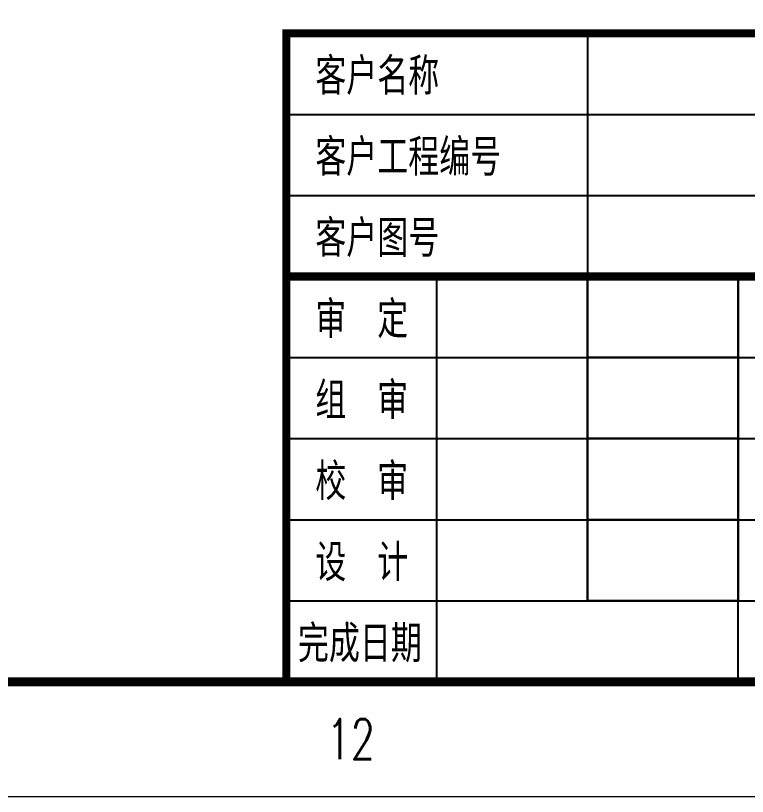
# Model space of a CAD drawing. Header units: millimetres. Extents: x 70541 to 102095, y 10027 to 51525.
# Drawn here: x 95613 to 97529, y 33693 to 35738 of the extents above; entities that cross this region are included whole.
import ezdxf

# ---------------------------------------------------------------- set-up
doc = ezdxf.new("R2010")
doc.units = ezdxf.units.MM
doc.header["$LTSCALE"] = 10
doc.layers.add('CIE-00', color=7, linetype='Continuous')
doc.layers.add('TK-ABCD-TTLB-E', color=3, linetype='Continuous')
doc.layers.add('ESign', color=7, linetype='Continuous', plot=False)
doc.styles.add('simhztxt', font='simplex.shx', dxfattribs={"width": 0.8, "bigfont": 'hztxt.shx'})
doc.styles.add('图框标题1', font='simfang.ttf', dxfattribs={"width": 0.7})

msp = doc.modelspace()

# ---------------------------------------------------------------- linework, layer by layer
at = {"layer": 'CIE-00', "color": 7}
for p, q in [((97110.9, 35691.7), (97110.9, 34205.2)), ((96322.1, 35479.3), (98476.1, 35479.3)), ((96322.1, 35267), (98476.1, 35267)), ((96322.1, 35054.6), (98476.1, 35054.6)), ((96716.5, 33992.8), (96716.5, 35054.6)), ((97505.3, 33992.8), (97505.3, 35054.6)), ((96322.1, 34842.3), (98476.1, 34842.3)), ((96322.1, 34629.9), (101782.8, 34629.9)), ((96322.1, 34417.5), (101782.8, 34417.5)), ((96322.1, 34205.2), (101782.8, 34205.2))]:
    msp.add_line(p, q, dxfattribs=at)
at = {"layer": 'CIE-00', "const_width": 21.2}
msp.add_lwpolyline([(101782.8, 33992.8), (101782.8, 35691.7), (96322.1, 35691.7), (96322.1, 33992.8)], close=True, dxfattribs=at)
at = {"layer": 'CIE-00', "color": 7, "linetype": 'Continuous', "const_width": 21.2}
msp.add_lwpolyline([(96322.1, 35054.6), (101782.8, 35054.6)], dxfattribs=at)
at = {"layer": 'ESign'}
for points in [[(97110.9, 34842.3), (97110.9, 35054.6), (97505.3, 35054.6), (97505.3, 34842.3)], [(97110.9, 34629.9), (97110.9, 34842.3), (97505.3, 34842.3), (97505.3, 34629.9)], [(97110.9, 34417.5), (97110.9, 34629.9), (97505.3, 34629.9), (97505.3, 34417.5)], [(97110.9, 34205.2), (97110.9, 34417.5), (97505.3, 34417.5), (97505.3, 34205.2)]]:
    msp.add_lwpolyline(points, close=True, dxfattribs=at)
at = {"layer": 'TK-ABCD-TTLB-E', "color": 3, "linetype": 'Continuous', "lineweight": 18}
msp.add_line((70552.8, 33692.8), (102082.8, 33692.8), dxfattribs=at)
at = {"layer": 'TK-ABCD-TTLB-E', "color": 3, "linetype": 'Continuous', "const_width": 24}
msp.add_lwpolyline([(71302.8, 33992.8), (71302.8, 51212.8), (101782.8, 51212.8), (101782.8, 33992.8), (71302.8, 33992.8)], dxfattribs=at)

# ---------------------------------------------------------------- texts
at = {"layer": 'CIE-00', "style": '图框标题1', "width": 0.7}
for s, p in [('客户名称', (96398, 35540)), ('客户工程编号', (96398, 35327.7)), ('客户图号', (96398, 35115.3)), ('审  定', (96398, 34902.9)), ('组  审', (96398, 34690.6)), ('校  审', (96398, 34478.2)), ('设  计', (96398, 34265.9)), ('完成日期', (96352.5, 34053.5))]:
    msp.add_text(s, height=84.94, dxfattribs=at).set_placement(p)
at = {"layer": 'TK-ABCD-TTLB-E', "color": 3, "linetype": 'Continuous', "lineweight": 18, "style": 'simhztxt', "width": 0.7}
msp.add_text('12', height=105, dxfattribs=at).set_placement((96427.8, 33790.3))

doc.saveas('drawing.dxf')
